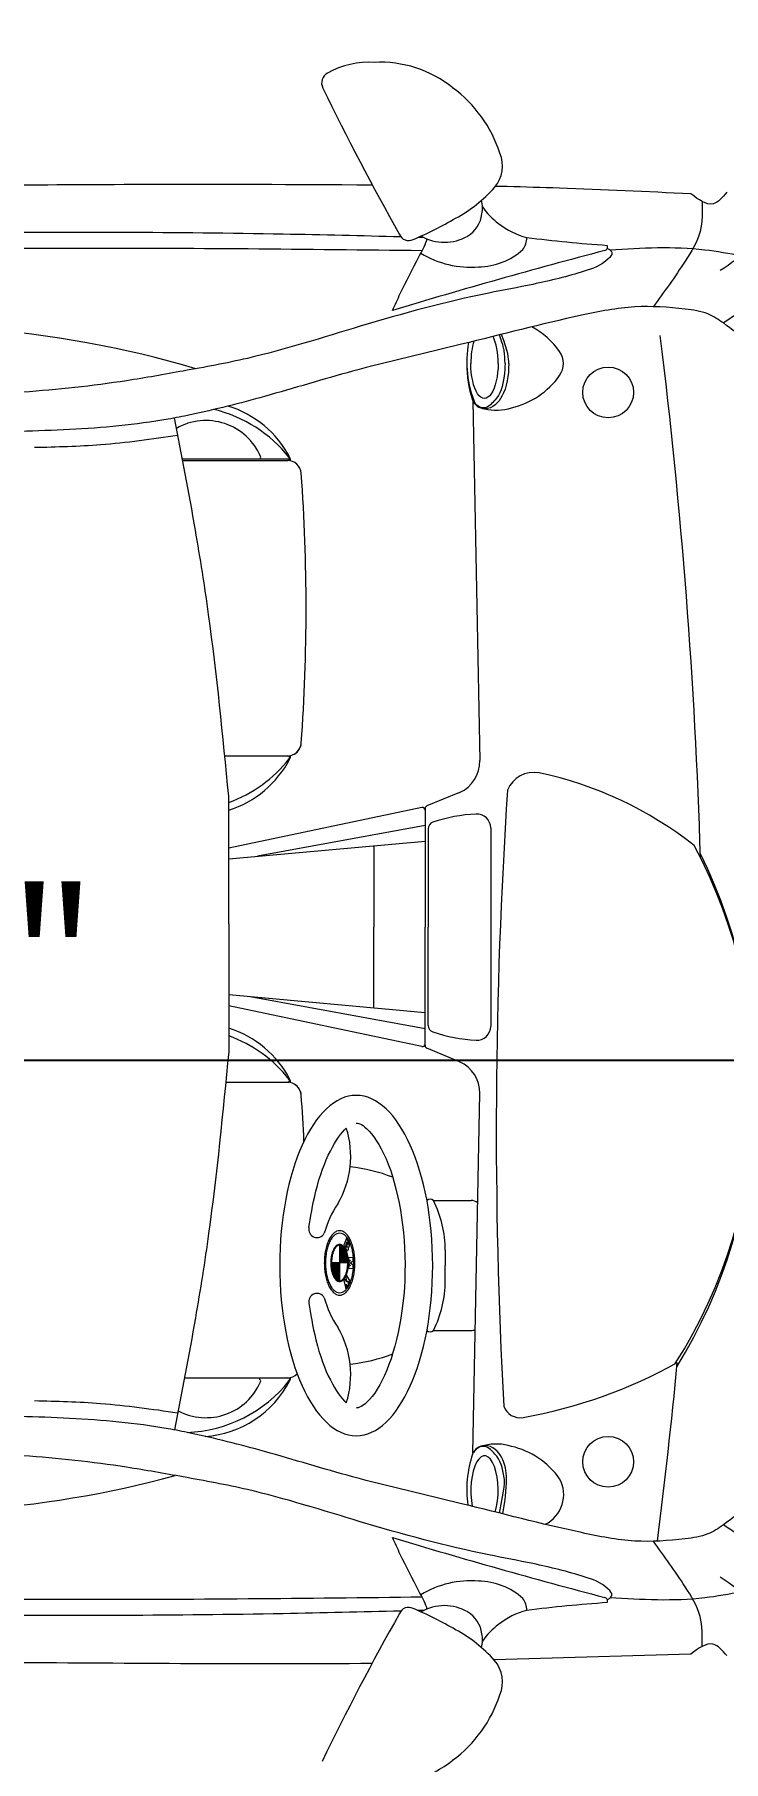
# Model space of a CAD drawing. Header units: inches. Extents: x 17146 to 31738, y -8920 to -2452.
# Drawn here: x 21137.5 to 21168.8, y -5120.6 to -5042.1 of the extents above; entities that cross this region are included whole.
import ezdxf

# ---------------------------------------------------------------- set-up
doc = ezdxf.new("R2010")
doc.units = ezdxf.units.IN
doc.header["$LTSCALE"] = 25
doc.header["$MEASUREMENT"] = 0
doc.header["$PDMODE"] = 3
doc.layers.get('Defpoints').update_dxf_attribs({"color": 251})
for name, color, linetype, lineweight in [('Dim-external', 151, 'Continuous', 9), ('Dim-internal', 150, 'Continuous', 9), ('Furniture', 125, 'Continuous', 20)]:
    doc.layers.add(name, color=color, linetype=linetype, lineweight=lineweight)
doc.styles.add('int text 1in-8ft', font='trebuc.ttf', dxfattribs={"height": 7})
doc.dimstyles.new('dim 1in-8ft', dxfattribs={"dimtxt": 7, "dimasz": 2, "dimexe": 6, "dimexo": 6, "dimgap": 1, "dimtad": 1, "dimdec": 0, "dimzin": 0, "dimdsep": 46, "dimlunit": 4, "dimtxsty": 'int text 1in-8ft', "dimblk": 'DOT', "dimcen": 4, "dimdle": 6, "dimclrt": 7, "dimadec": 0, "dimazin": 0, "dimtfac": 1, "dimtdec": 0, "dimtofl": 0, "dimtmove": 0, "dimatfit": 3, "dimfxl": 6, "dimfxlon": 1, "dimtolj": 1, "dimtzin": 0, "dimarcsym": 0})

# ---------------------------------------------------------------- blocks, each defined once
blk = doc.blocks.new('A$C566640F6')
for p, q in [((60.41, 17.766), (60.647, 5.549)), ((50.537, 15.801), (54.185, 15.801)), ((50.548, 15.748), (54.126, 15.748)), ((51.98, 5.708), (54.126, 5.708)), ((52.113, 0), (52.113, 4.338)), ((59.958, 4.468), (58.845, 4.008)), ((58.673, 3.954), (52.113, 2.57)), ((58.787, 3.921), (58.787, -0.106)), ((58.787, 3.345), (53.091, 2.308)), ((58.889, 3.232), (58.889, -0.106)), ((61.013, 3.266), (61.013, -3.478)), ((58.787, 2.803), (52.113, 2.197)), ((57.046, 2.645), (57.046, -0.106)), ((52.113, 0), (52.113, -4.338)), ((57.046, -2.857), (57.046, -0.106)), ((58.787, -4.133), (58.787, -0.106)), ((58.889, -3.444), (58.889, -0.106)), ((58.787, -3.016), (52.113, -2.409)), ((58.673, -4.166), (52.113, -2.782)), ((58.787, -3.557), (52.841, -2.475)), ((59.958, -4.68), (58.845, -4.22)), ((52.012, -5.378), (54.126, -5.378)), ((60.41, -17.979), (60.647, -5.762)), ((59.066, -9.395), (60.344, -9.395)), ((55.88, -10.908), (55.88, -12.123)), ((55.898, -10.909), (55.898, -11.515)), ((55.915, -10.912), (55.915, -11.515)), ((55.932, -10.919), (55.932, -11.515)), ((55.95, -10.928), (55.95, -11.515)), ((55.967, -10.939), (55.967, -11.515)), ((55.984, -10.954), (55.984, -11.515)), ((56.002, -10.974), (56.002, -11.515)), ((56.019, -10.993), (56.019, -11.515)), ((56.117, -10.668), (56.024, -10.912)), ((56.024, -10.912), (56.119, -11.072)), ((56.036, -11.017), (56.036, -11.515)), ((56.054, -11.05), (56.054, -11.515)), ((56.071, -11.08), (56.071, -11.515)), ((56.099, -10.881), (56.084, -10.919)), ((56.084, -10.919), (56.123, -10.985)), ((56.088, -11.122), (56.088, -11.515)), ((56.137, -10.946), (56.099, -10.881)), ((56.208, -10.822), (56.117, -10.668)), ((56.118, -10.829), (56.133, -10.79)), ((56.153, -10.888), (56.118, -10.829)), ((56.133, -10.79), (56.168, -10.849)), ((59.471, -11.084), (59.471, -11.603)), ((56.156, -11.516), (55.605, -11.516)), ((55.62, -11.515), (55.62, -11.716)), ((55.638, -11.515), (55.638, -11.8)), ((55.655, -11.515), (55.655, -11.862)), ((55.672, -11.515), (55.672, -11.91)), ((55.69, -11.515), (55.69, -11.951)), ((55.707, -11.515), (55.707, -11.984)), ((55.724, -11.515), (55.724, -12.013)), ((55.742, -11.515), (55.742, -12.038)), ((55.759, -11.515), (55.759, -12.057)), ((55.776, -11.515), (55.776, -12.076)), ((55.794, -11.515), (55.794, -12.091)), ((55.811, -11.515), (55.811, -12.102)), ((55.828, -11.515), (55.828, -12.111)), ((55.846, -11.515), (55.846, -12.118)), ((55.863, -11.515), (55.863, -12.122)), ((56.105, -11.177), (56.105, -11.515)), ((56.123, -11.235), (56.123, -11.515)), ((56.14, -11.315), (56.14, -11.515)), ((56.336, -11.338), (56.187, -11.327)), ((56.187, -11.327), (56.194, -11.429)), ((56.194, -11.602), (56.187, -11.704)), ((56.187, -11.704), (56.336, -11.692)), ((56.255, -11.433), (56.193, -11.479)), ((56.193, -11.479), (56.193, -11.552)), ((56.193, -11.552), (56.255, -11.597)), ((56.194, -11.429), (56.255, -11.433)), ((56.255, -11.597), (56.194, -11.602)), ((56.24, -11.515), (56.341, -11.442)), ((56.341, -11.588), (56.24, -11.515)), ((56.341, -11.442), (56.336, -11.338)), ((56.336, -11.692), (56.341, -11.588)), ((59.471, -12.122), (59.471, -11.603)), ((56.065, -12.064), (56.027, -12.111)), ((56.027, -12.111), (56.088, -12.394)), ((56.125, -12.161), (56.065, -12.064)), ((56.124, -11.947), (56.094, -12.016)), ((56.094, -12.016), (56.125, -12.161)), ((56.129, -12.343), (56.106, -12.235)), ((56.106, -12.235), (56.154, -12.312)), ((56.241, -12.135), (56.124, -11.947)), ((56.154, -12.312), (56.189, -12.253)), ((56.189, -12.253), (56.164, -12.136)), ((56.164, -12.136), (56.209, -12.208)), ((56.209, -12.208), (56.241, -12.135)), ((56.088, -12.394), (56.129, -12.343)), ((59.066, -13.81), (60.344, -13.81)), ((50.611, -15.418), (54.126, -15.418)), ((67.809, -24.804), (61.128, -25.002))]:
    blk.add_line(p, q)
for centre in [(65.003, 18.058), (65.003, -18.271)]:
    blk.add_circle(centre, 0.862)
for centre, radius, start, end in [((55.66, 28.567), 0.39, 118.72223, 205.9998), ((56.896, 26.311), 2.962, 86.8885, 118.72223), ((57.263, 25.355), 3.92, 51.15603, 93.01008), ((142.383, 70.864), 96.878, 205.9998, 209.31806), ((57.032, 24.772), 4.522, 18.27068, 53.51585), ((60.269, 25.755), 1.143, 320.18081, 22.32592), ((57.613, 28.14), 4.712, 297.93315, 318.58381), ((59.69, 24.249), 1.034, 301.46845, 352.78701), ((59.654, 24.325), 1.082, 349.03372, 13.87387), ((62.525, 25.54), 2.14, 213.28308, 234.46749), ((53.519, 34.714), 12.449, 292.97232, 300.40884), ((62.893, 25.828), 2.593, 231.54265, 255.31572), ((58.226, 23.551), 0.336, 201.7348, 296.86552), ((56.406, 24.065), 2.574, 327.1202, 340.95057), ((59.443, 24.743), 1.586, 239.93725, 299.79316), ((58.324, 23.366), 0.534, 344.64613, 349.82421), ((60.57, 24.631), 2.307, 270.77809, 311.82087), ((61.593, 23.298), 0.644, 323.13409, 1.96269), ((68.454, 72.79), 49.858, 262.83612, 265.9899), ((64.85, 23.001), 0.128, 288.38594, 24.19746), ((117.174, -176.315), 205.941, 104.70677, 106.79137), ((15.354, 43.603), 48.018, 332.4857, 334.15147), ((60.324, 25.52), 3.207, 238.36896, 274.95713), ((-55.098, 72.426), 124.014, 335.42263, 335.71419), ((41.105, -14.452), 34.753, 73.45866, 98.53651), ((61.096, 17.853), 2.765, 35.20816, 61.60102), ((-125.451, -3.746), 193.683, 1.7729, 7.04083), ((63.885, 19.09), 3.685, 169.66474, 202.62733), ((62.779, 19.041), 0.705, 324.79184, 35.20816), ((63.885, 18.992), 3.685, 179.23809, 198.92747), ((61.096, 20.228), 2.765, 282.96883, 324.79184), ((60.831, 17.966), 0.464, 201.47304, 266.40014), ((51.338, 15.076), 2.026, 23.46635, 119.59698), ((50.514, 12.935), 4.673, 38.49211, 76.3753), ((51.067, 14.229), 3.516, 27.33078, 73.05333), ((61.204, 19.181), 1.725, 256.52856, 287.30328), ((53.143, 15.859), 0.0588, 270, 23.46635), ((54.126, 15.807), 0.0588, 270, 38.49211), ((53.933, 15.738), 0.279, 359.75019, 22.30237), ((54.108, 15.278), 0.47, 3.90539, 90), ((-9.004, 10.728), 63.746, 355.87799, 4.12201), ((54.108, 6.178), 0.47, 270, 356.09461), ((54.108, 6.178), 0.47, 300.23732, 356.09461), ((50.514, 8.521), 4.673, 290.00626, 321.50789), ((51.067, 7.227), 3.516, 287.30608, 332.66922), ((54.126, 5.649), 0.0588, 321.50789, 90), ((53.933, 5.718), 0.279, 337.69763, 0.24981), ((59.472, 5.538), 1.175, 294.41956, 0.57318), ((62.463, 4.21), 0.94, 78.17091, 158.88656), ((60.055, -7.283), 12.683, 51.6722, 78.17091), ((235.479, -6.997), 174.277, 176.20138, 183.08769), ((58.693, 3.862), 0.094, 0, 101.91275), ((58.881, 3.921), 0.094, 112.45268, 180), ((60.803, -1.741), 5.484, 92.97726, 108.66262), ((60.543, 3.266), 0.47, 0, 92.97726), ((59.124, 3.232), 0.235, 108.66262, 180), ((52.515, -5.588), 17.479, 327.66819, 28.18253), ((51.969, -5.608), 18.034, 328.46561, 26.30568), ((59.124, -3.444), 0.235, 180, 251.33738), ((60.543, -3.478), 0.47, 267.02274, 0), ((51.067, -6.897), 3.516, 27.33078, 72.69392), ((50.514, -8.191), 4.673, 38.49211, 69.99374), ((58.693, -4.074), 0.094, 258.08725, 0), ((60.803, 1.528), 5.484, 251.33738, 267.02274), ((58.881, -4.133), 0.094, 180, 247.54732), ((59.472, -5.75), 1.175, 359.42682, 65.58044), ((54.108, -5.848), 0.47, 3.90539, 90), ((54.126, -5.319), 0.0588, 270, 38.49211), ((53.933, -5.388), 0.279, 359.75019, 22.30237), ((54.108, -5.848), 0.47, 3.90539, 59.76268), ((-9.004, -10.398), 63.746, 2.71089, 4.12201), ((53.119, -7.899), 3.139, 329.26923, 17.84474), ((55.629, -13.957), 5.735, 68.98307, 83.9018), ((58.954, -9.509), 0.16, 45.37255, 132.77333), ((58.774, -11.455), 3.543, 146.57852, 164.48471), ((55.746, -11.084), 3.725, 0, 26.95113), ((60.347, -9.783), 0.388, 53.98927, 90.45385), ((55.114, -10.372), 0.281, 167.38366, 331.36379), ((56.064, -10.933), 0.576, 131.65326, 145.15395), ((55.923, -10.773), 0.362, 113.40282, 131.77842), ((55.92, -10.831), 0.335, 113.40282, 131.77842), ((55.882, -10.682), 0.263, 90.35448, 113.09807), ((55.882, -10.747), 0.242, 90.35448, 113.09807), ((55.879, -10.682), 0.263, 66.90193, 89.64552), ((55.879, -10.747), 0.242, 66.90193, 89.64552), ((55.841, -10.831), 0.335, 48.22158, 66.59718), ((55.838, -10.773), 0.362, 48.22158, 66.59718), ((55.696, -10.933), 0.576, 34.84605, 48.34674), ((57.439, -11.494), 2.078, 168.94539, 174.673), ((57.099, -11.426), 1.731, 162.53246, 169.00431), ((57.319, -11.496), 1.918, 168.94539, 174.673), ((57.005, -11.433), 1.597, 162.53246, 169.00431), ((56.699, -11.298), 1.311, 154.82687, 162.61996), ((56.636, -11.315), 1.21, 154.82687, 162.61996), ((56.331, -11.123), 0.903, 144.96644, 154.96217), ((56.296, -11.153), 0.834, 144.96644, 154.96217), ((56.05, -10.978), 0.531, 131.65326, 145.15395), ((56.353, -11.39), 0.756, 154.82687, 162.61996), ((56.353, -11.39), 0.732, 154.82687, 162.61996), ((56.14, -11.289), 0.521, 144.96644, 154.96217), ((56.14, -11.289), 0.497, 144.96644, 154.96217), ((55.986, -11.18), 0.332, 131.65326, 145.15395), ((55.986, -11.18), 0.308, 131.65326, 145.15395), ((55.905, -11.087), 0.209, 113.40282, 131.77842), ((55.905, -11.087), 0.185, 113.40282, 131.77842), ((55.881, -11.035), 0.152, 90.35448, 113.09807), ((55.881, -11.035), 0.127, 90.35448, 113.09807), ((55.879, -11.035), 0.152, 66.90193, 89.64552), ((55.879, -11.035), 0.127, 66.90193, 89.64552), ((55.856, -11.087), 0.185, 48.22158, 66.59718), ((55.856, -11.087), 0.209, 48.22158, 66.59718), ((55.774, -11.18), 0.308, 34.84605, 48.34674), ((55.774, -11.18), 0.332, 34.84605, 48.34674), ((55.62, -11.289), 0.497, 25.03783, 35.03356), ((55.62, -11.289), 0.521, 25.03783, 35.03356), ((55.711, -10.978), 0.531, 34.84605, 48.34674), ((55.408, -11.39), 0.732, 17.38004, 25.17313), ((55.408, -11.39), 0.756, 17.38004, 25.17313), ((56.169, -11.043), 0.0579, 210.17848, 222.33011), ((56.137, -10.977), 0.0158, 210.20349, 222.02215), ((56.132, -10.981), 0.00988, 221.83812, 238.02655), ((56.153, -11.058), 0.0357, 222.13507, 238.90326), ((56.13, -10.983), 0.00657, 238.09505, 259.32873), ((56.13, -10.984), 0.00563, 259.94961, 283.45327), ((56.13, -10.983), 0.00689, 284.00762, 304.58299), ((56.128, -10.98), 0.0106, 304.58789, 320.06562), ((56.146, -11.069), 0.0237, 239.00356, 261.01034), ((56.123, -10.976), 0.0169, 319.8748, 331.19225), ((56.117, -10.958), 0.0237, 21.8122, 30.83612), ((56.115, -10.972), 0.0255, 331.03136, 339.63724), ((56.108, -10.962), 0.0332, 14.72215, 21.9273), ((56.106, -10.968), 0.035, 339.53138, 346.48626), ((56.099, -10.964), 0.0422, 8.66162, 14.79683), ((56.098, -10.966), 0.0437, 346.41703, 352.41134), ((56.093, -10.965), 0.0489, 3.14844, 8.71386), ((56.092, -10.966), 0.0497, 352.36181, 357.86367), ((56.09, -10.965), 0.0516, 357.82224, 3.19068), ((56.146, -11.071), 0.0208, 261.70437, 285.70488), ((55.464, -11.153), 0.834, 25.03783, 35.03356), ((56.144, -11.066), 0.0264, 286.2437, 306.7715), ((56.167, -10.88), 0.0158, 210.1998, 222.03632), ((56.163, -10.884), 0.00987, 221.85165, 238.07131), ((56.161, -10.886), 0.00656, 238.14136, 259.41757), ((56.161, -10.887), 0.00563, 260.04244, 283.57539), ((56.135, -11.054), 0.0414, 306.72899, 321.93081), ((56.16, -10.886), 0.0069, 284.12924, 304.70425), ((56.158, -10.883), 0.0106, 304.70657, 320.17008), ((56.153, -10.879), 0.017, 319.97828, 331.28212), ((56.148, -10.861), 0.0235, 21.96926, 31.05412), ((56.146, -10.875), 0.0256, 331.12112, 339.71785), ((56.115, -11.038), 0.0666, 321.72373, 332.79119), ((55.43, -11.123), 0.903, 25.03783, 35.03356), ((56.139, -10.865), 0.033, 14.84357, 22.08586), ((56.137, -10.871), 0.0351, 339.61205, 346.56225), ((56.13, -10.867), 0.0421, 8.76113, 14.91914), ((56.128, -10.869), 0.0438, 346.49306, 352.48672), ((56.123, -10.868), 0.0488, 3.23456, 8.81385), ((56.121, -10.868), 0.0516, 357.90078, 3.27706), ((56.122, -10.868), 0.0498, 352.43716, 357.94233), ((56.086, -11.023), 0.0999, 332.62902, 341.07127), ((56.052, -11.011), 0.136, 340.96678, 347.84096), ((56.021, -11.004), 0.167, 347.77246, 353.75996), ((56.183, -10.948), 0.0214, 277.97733, 300.07858), ((56.015, -11), 0.174, 4.70708, 10.53934), ((56.002, -11.002), 0.186, 353.70979, 359.27815), ((56, -11.002), 0.189, 359.23428, 4.75449), ((56.177, -10.938), 0.0319, 300.20235, 317.15129), ((56.163, -10.925), 0.0516, 316.96291, 329.26087), ((56.139, -10.91), 0.0796, 329.07848, 338.28105), ((56.138, -10.863), 0.0806, 21.48021, 30.61079), ((56.108, -10.875), 0.113, 14.32298, 21.60011), ((56.109, -10.898), 0.112, 338.15951, 345.47942), ((56.079, -10.89), 0.143, 345.40115, 351.62633), ((56.078, -10.883), 0.144, 8.19903, 14.40028), ((55.125, -11.315), 1.21, 17.38004, 25.17313), ((56.057, -10.886), 0.165, 2.61008, 8.25318), ((56.057, -10.887), 0.165, 351.5717, 357.22555), ((56.049, -10.886), 0.173, 357.1811, 2.65439), ((55.062, -11.298), 1.311, 17.38004, 25.17313), ((54.755, -11.433), 1.597, 10.99569, 17.46754), ((54.662, -11.426), 1.731, 10.99569, 17.46754), ((54.441, -11.496), 1.918, 5.327, 11.05461), ((54.321, -11.494), 2.078, 5.327, 11.05461), ((57.635, -11.514), 2.274, 174.62835, 180.02019), ((57.635, -11.516), 2.274, 179.97981, 185.37165), ((57.439, -11.536), 2.078, 185.327, 191.05461), ((57.5, -11.514), 2.099, 174.62835, 180.02019), ((57.5, -11.516), 2.099, 179.97981, 185.37165), ((57.319, -11.534), 1.918, 185.327, 191.05461), ((56.892, -11.515), 1.312, 174.62835, 180.02019), ((56.892, -11.516), 1.312, 179.97981, 185.37165), ((56.78, -11.503), 1.199, 168.94539, 174.673), ((56.78, -11.527), 1.199, 185.327, 191.05461), ((56.583, -11.464), 0.998, 162.53246, 169.00431), ((56.892, -11.515), 1.288, 174.62835, 180.02019), ((56.892, -11.516), 1.288, 179.97981, 185.37165), ((56.78, -11.503), 1.174, 168.94539, 174.673), ((56.78, -11.527), 1.174, 185.327, 191.05461), ((56.583, -11.464), 0.974, 162.53246, 169.00431), ((55.177, -11.464), 0.974, 10.99569, 17.46754), ((55.177, -11.464), 0.998, 10.99569, 17.46754), ((54.981, -11.503), 1.174, 5.327, 11.05461), ((54.981, -11.527), 1.174, 348.94539, 354.673), ((54.868, -11.515), 1.288, 359.97981, 5.37165), ((54.868, -11.516), 1.288, 354.62835, 0.02019), ((54.981, -11.503), 1.199, 5.327, 11.05461), ((54.981, -11.527), 1.199, 348.94539, 354.673), ((54.868, -11.515), 1.312, 359.97981, 5.37165), ((54.868, -11.516), 1.312, 354.62835, 0.02019), ((54.441, -11.534), 1.918, 348.94539, 354.673), ((54.261, -11.514), 2.099, 359.97981, 5.37165), ((54.261, -11.516), 2.099, 354.62835, 0.02019), ((54.321, -11.536), 2.078, 348.94539, 354.673), ((54.126, -11.514), 2.274, 359.97981, 5.37165), ((54.126, -11.516), 2.274, 354.62835, 0.02019), ((57.099, -11.604), 1.731, 190.99569, 197.46754), ((57.005, -11.597), 1.597, 190.99569, 197.46754), ((56.699, -11.732), 1.311, 197.38004, 205.17313), ((56.636, -11.716), 1.21, 197.38004, 205.17313), ((56.331, -11.908), 0.903, 205.03783, 215.03356), ((56.296, -11.877), 0.834, 205.03783, 215.03356), ((56.583, -11.567), 0.998, 190.99569, 197.46754), ((56.583, -11.567), 0.974, 190.99569, 197.46754), ((56.353, -11.64), 0.756, 197.38004, 205.17313), ((56.353, -11.64), 0.732, 197.38004, 205.17313), ((56.14, -11.742), 0.521, 205.03783, 215.03356), ((56.14, -11.742), 0.497, 205.03783, 215.03356), ((55.986, -11.851), 0.332, 214.84605, 228.34674), ((55.986, -11.851), 0.308, 214.84605, 228.34674), ((55.905, -11.943), 0.209, 228.22158, 246.59718), ((55.905, -11.943), 0.185, 228.22158, 246.59718), ((55.881, -11.996), 0.152, 246.90193, 269.64552), ((55.881, -11.996), 0.127, 246.90193, 269.64552), ((55.879, -11.996), 0.127, 270.35448, 293.09807), ((55.879, -11.996), 0.152, 270.35448, 293.09807), ((55.856, -11.943), 0.185, 293.40282, 311.77842), ((55.856, -11.943), 0.209, 293.40282, 311.77842), ((55.774, -11.851), 0.308, 311.65326, 325.15395), ((55.774, -11.851), 0.332, 311.65326, 325.15395), ((55.62, -11.742), 0.497, 324.96644, 334.96217), ((55.62, -11.742), 0.521, 324.96644, 334.96217), ((55.408, -11.64), 0.732, 334.82687, 342.61996), ((55.408, -11.64), 0.756, 334.82687, 342.61996), ((55.177, -11.567), 0.974, 342.53246, 349.00431), ((55.177, -11.567), 0.998, 342.53246, 349.00431), ((55.464, -11.877), 0.834, 324.96644, 334.96217), ((55.43, -11.908), 0.903, 324.96644, 334.96217), ((55.125, -11.716), 1.21, 334.82687, 342.61996), ((55.062, -11.732), 1.311, 334.82687, 342.61996), ((54.755, -11.597), 1.597, 342.53246, 349.00431), ((54.662, -11.604), 1.731, 342.53246, 349.00431), ((55.746, -12.122), 3.725, 333.04887, 0), ((55.114, -12.833), 0.281, 28.63621, 192.61634), ((58.774, -11.751), 3.543, 195.51529, 213.42148), ((56.064, -12.097), 0.576, 214.84605, 228.34674), ((56.05, -12.052), 0.531, 214.84605, 228.34674), ((55.923, -12.257), 0.362, 228.22158, 246.59718), ((55.92, -12.2), 0.335, 228.22158, 246.59718), ((55.882, -12.348), 0.263, 246.90193, 269.64552), ((55.882, -12.284), 0.242, 246.90193, 269.64552), ((55.879, -12.284), 0.242, 270.35448, 293.09807), ((55.879, -12.348), 0.263, 270.35448, 293.09807), ((55.841, -12.2), 0.335, 293.40282, 311.77842), ((55.838, -12.257), 0.362, 293.40282, 311.77842), ((55.711, -12.052), 0.531, 311.65326, 325.15395), ((55.696, -12.097), 0.576, 311.65326, 325.15395), ((53.119, -15.306), 3.139, 342.15526, 30.73077), ((58.954, -13.697), 0.16, 227.22667, 314.62745), ((60.347, -13.422), 0.388, 269.54615, 291.83531), ((55.629, -9.249), 5.735, 276.0982, 291.01693), ((59.215, -0.336), 16.682, 279.99618, 299.19776), ((-125.451, 3.534), 193.683, 352.73287, 354.53924), ((51.338, -14.746), 2.026, 242.27226, 336.53365), ((50.514, -12.605), 4.673, 272.29177, 321.50789), ((51.067, -13.899), 3.516, 274.00002, 332.66922), ((53.143, -15.529), 0.0588, 336.53365, 90), ((54.108, -14.948), 0.47, 270, 315.07329), ((54.126, -15.477), 0.0588, 321.50789, 90), ((53.933, -15.407), 0.279, 337.69763, 0.24981), ((62.009, -16.185), 0.588, 199.73947, 279.99618), ((63.885, -19.204), 3.685, 161.07253, 188.45286), ((60.831, -18.179), 0.464, 93.59986, 158.52696), ((61.204, -19.393), 1.725, 72.69672, 103.47144), ((61.096, -20.441), 2.765, 35.20816, 77.03117), ((41.105, 14.782), 34.753, 261.83653, 285.32665), ((62.367, -19.384), 1.125, 296.13292, 28.52876), ((-55.098, -72.426), 124.014, 24.28581, 24.57737), ((117.174, 176.315), 205.941, 253.20863, 255.29323), ((15.354, -43.603), 48.018, 25.84853, 27.5143), ((56.406, -24.065), 2.574, 19.04943, 32.8798), ((60.324, -25.52), 3.207, 85.04287, 121.63104), ((60.57, -24.631), 2.307, 48.17913, 89.22191), ((64.85, -23.001), 0.128, 335.80254, 71.61406), ((142.383, -70.864), 96.878, 150.68194, 154.03614), ((58.226, -23.551), 0.336, 63.13448, 158.2652), ((53.519, -34.714), 12.449, 59.59116, 67.02768), ((59.443, -24.743), 1.586, 60.20684, 120.06275), ((58.324, -23.366), 0.534, 10.17579, 15.35387), ((59.69, -24.249), 1.034, 7.21299, 58.53155), ((62.893, -25.828), 2.593, 104.68428, 128.45735), ((61.593, -23.298), 0.644, 358.03731, 36.86591), ((68.454, -72.79), 49.858, 94.0101, 97.16388), ((57.613, -28.14), 4.712, 41.41619, 62.06685), ((62.525, -25.54), 2.14, 125.53251, 146.71692), ((59.654, -24.325), 1.082, 346.12613, 10.96628), ((60.269, -25.755), 1.143, 337.67408, 39.81919), ((57.032, -24.772), 4.522, 306.48415, 341.72932), ((57.263, -25.355), 3.92, 266.98992, 308.84397)]:
    blk.add_arc(centre, radius, start, end)
for centre, start_param, end_param in [((60.802, 19.041), 4.712389, 5.598438), ((60.802, 19.041), 7.162259, 7.853982), ((60.802, -19.253), 4.05537, 8.3167)]:
    blk.add_ellipse(centre, major_axis=(0, 1.185), ratio=0.391305, start_param=start_param, end_param=end_param)
at = {"extrusion": (0, 0, -1)}
blk.add_ellipse((60.802, 19.041), major_axis=(0, -1.185), ratio=0.391305, start_param=4.712389, end_param=7.853982, dxfattribs=at)
blk.add_ellipse((56.445, -11.603), major_axis=(0, -5.781), ratio=0.449438, dxfattribs=at)
for points, knots in [([(56.997, 25.097), (51.309, 25.143), (42.997, 25.064), (27.053, 25.128), (11.408, 24.941), (-1.899, 24.781), (-8.898, 23.563), (-13.567, 22.926), (-15.501, 22.212), (-16.057, 22.007)], [0.0986186, 0.0986186, 0.0986186, 0.0986186, 0.1722401, 0.2845904, 0.4554356, 0.5228586, 0.5816435, 0.614478, 0.6277141, 0.6277141, 0.6277141, 0.6277141]), ([(67.809, 24.804), (66.321, 24.874), (64.243, 24.971), (62.165, 25.034), (61.575, 25.049)], [0, 0, 0, 0, 0.03334031, 0.04655404, 0.04655404, 0.04655404, 0.04655404]), ([(57.964, 23.34), (56.631, 23.375), (51.664, 23.495), (42.606, 23.518), (29.304, 23.233), (13.342, 22.937), (1.497, 22.106), (-4.776, 21.666)], [0.100205, 0.100205, 0.100205, 0.100205, 0.24841, 0.652007, 1.106107, 1.72636, 2.424739, 2.424739, 2.424739, 2.424739]), ([(58.686, 22.869), (54.743, 22.917), (45.779, 23.011), (36.817, 22.857), (31.796, 22.767)], [0.0692914, 0.0692914, 0.0692914, 0.0692914, 0.5072459, 1.0648991, 1.0648991, 1.0648991, 1.0648991]), ([(64.968, 22.949), (64.979, 22.946), (65.051, 22.919), (65.194, 22.786), (64.814, 22.381), (63.94, 22.077), (62.531, 21.728), (59.972, 21.27), (56.737, 20.387), (53.335, 19.286), (50.655, 18.8), (48.125, 18.346), (45.224, 18.034), (42.964, 17.952), (41.883, 17.913)], [0.0768761, 0.0768761, 0.0768761, 0.0768761, 0.0781832, 0.0851135, 0.0939014, 0.1280431, 0.1945208, 0.2510977, 0.4182102, 0.5656124, 0.6479177, 0.7203087, 0.8512205, 0.9714398, 0.9714398, 0.9714398, 0.9714398]), ([(61.5, 19.041), (61.5, 19.188), (61.491, 19.335), (61.461, 19.544), (61.45, 19.611), (61.312, 20.013)], [4.7117825, 4.7117825, 4.7117825, 4.7117825, 5.0583601, 5.0583601, 5.2277457, 5.2277457, 5.2277457, 5.2277457]), ([(61.624, 19.041), (61.628, 18.637), (61.558, 18.232), (61.281, 17.717), (61.096, 17.503), (60.802, 17.503)], [4.714565, 4.714565, 4.714565, 4.714565, 5.641062, 5.641062, 6.283185, 6.283185, 6.283185, 6.283185]), ([(61.5, 19.041), (61.5, 18.894), (61.491, 18.747), (61.424, 18.275), (61.334, 17.987), (61.072, 17.699), (60.946, 17.555), (60.802, 17.539)], [4.711782, 4.711782, 4.711782, 4.711782, 5.05836, 5.05836, 5.876783, 5.876783, 6.283185, 6.283185, 6.283185, 6.283185]), ([(54.839, -10.311), (54.886, -10.015), (54.965, -9.523), (55.332, -8.013), (55.783, -7.226), (56.107, -6.937)], [1.7737821, 1.7737821, 1.7737821, 1.7737821, 2.0666878, 2.0666878, 2.7621347, 2.7621347, 2.7621347, 2.7621347]), ([(56.445, -6.763), (56.451, -6.763), (56.457, -6.763), (56.535, -6.769), (56.674, -6.811), (57.09, -7.255), (57.333, -7.645), (57.927, -9.174), (58.152, -10.661), (58.035, -13.519), (57.686, -14.876), (57.015, -16.073), (56.763, -16.31), (56.532, -16.437), (56.486, -16.444), (56.445, -16.444)], [3.142222, 3.142222, 3.142222, 3.142222, 3.177072, 3.177072, 3.588168, 3.588168, 3.999264, 3.999264, 4.803281, 4.803281, 5.607298, 5.607298, 6.041794, 6.041794, 6.283185, 6.283185, 6.283185, 6.283185]), ([(54.839, -12.895), (54.886, -13.191), (54.965, -13.683), (55.332, -15.193), (55.783, -15.98), (56.107, -16.268)], [1.7737821, 1.7737821, 1.7737821, 1.7737821, 2.0666878, 2.0666878, 2.7621347, 2.7621347, 2.7621347, 2.7621347]), ([(64.968, -22.949), (64.979, -22.946), (65.051, -22.919), (65.194, -22.786), (64.814, -22.381), (63.94, -22.077), (62.531, -21.728), (59.972, -21.27), (56.737, -20.387), (53.335, -19.286), (50.655, -18.8), (48.125, -18.346), (45.224, -18.034), (42.964, -17.952), (41.883, -17.913)], [0.0768761, 0.0768761, 0.0768761, 0.0768761, 0.0781832, 0.0851135, 0.0939014, 0.1280431, 0.1945208, 0.2510977, 0.4182102, 0.5656124, 0.6479177, 0.7203087, 0.8512205, 0.9714398, 0.9714398, 0.9714398, 0.9714398]), ([(61.427, -20.042), (61.628, -18.849), (61.558, -18.445), (61.281, -17.93), (61.096, -17.716), (60.802, -17.716)], [4.714565, 4.714565, 4.714565, 4.714565, 5.641062, 5.641062, 6.283185, 6.283185, 6.283185, 6.283185]), ([(61.31, -20.013), (61.5, -19.106), (61.491, -18.959), (61.424, -18.487), (61.334, -18.2), (61.072, -17.911), (60.946, -17.768), (60.802, -17.751)], [4.711782, 4.711782, 4.711782, 4.711782, 5.05836, 5.05836, 5.876783, 5.876783, 6.283185, 6.283185, 6.283185, 6.283185]), ([(68.192, -24.545), (68.2, -24.197), (68.217, -23.467), (67.489, -22.286), (66.907, -21.477), (66.543, -20.971)], [0, 0, 0, 0, 26.212398, 55.040836, 103.433224, 103.433224, 103.433224, 103.433224]), ([(57.964, -23.34), (56.631, -23.375), (51.664, -23.495), (42.606, -23.518), (29.304, -23.233), (13.342, -22.937), (1.497, -22.106), (-4.776, -21.666)], [0.100205, 0.100205, 0.100205, 0.100205, 0.24841, 0.652007, 1.106107, 1.72636, 2.424739, 2.424739, 2.424739, 2.424739]), ([(56.982, -25.125), (52.899, -25.159), (43.792, -25.06), (27.053, -25.128), (11.408, -24.941), (-1.899, -24.781), (-8.898, -23.563), (-13.567, -22.926), (-15.501, -22.212), (-16.057, -22.007)], [0.0808297, 0.0808297, 0.0808297, 0.0808297, 0.1722401, 0.2845904, 0.4554356, 0.5228586, 0.5816435, 0.614478, 0.6277141, 0.6277141, 0.6277141, 0.6277141]), ([(58.686, -22.869), (54.743, -22.917), (45.779, -23.011), (36.817, -22.857), (31.796, -22.767)], [0.0692914, 0.0692914, 0.0692914, 0.0692914, 0.5072459, 1.0648991, 1.0648991, 1.0648991, 1.0648991])]:
    blk.add_open_spline(points, degree=3, knots=knots)
for points in [[(61.575, 25.049), (61.439, 25.051), (61.305, 25.052), (61.172, 25.054)], [(58.743, 23.319), (58.678, 23.321), (58.612, 23.323), (58.546, 23.325)], [(58.743, 23.319), (58.678, 23.321), (58.612, 23.323), (58.546, 23.325)], [(61.624, 19.041), (61.626, 19.229), (61.612, 19.417), (61.385, 20.031)], [(60.802, 17.539), (60.676, 17.508), (60.528, 17.601), (60.424, 17.743)], [(60.802, -17.751), (60.676, -17.721), (60.528, -17.814), (60.424, -17.956)], [(58.743, -23.319), (58.678, -23.321), (58.612, -23.323), (58.546, -23.325)]]:
    blk.add_open_spline(points, degree=3)
for points in [[(69.04, 24.856), (68.569, 24.464), (67.809, 24.804)], [(100.646, 21.46), (98.209, 22.929), (94.039, 24.19), (83.001, 24.715), (74.977, 24.785), (72.49, 24.658), (71.473, 24.505), (70.807, 23.84), (68.81, 22.194)], [(68.192, 24.545), (68.125, 23.525), (67.621, 22.519), (66.532, 20.955)], [(69.527, 22.692), (68.288, 22.894), (65.059, 22.894)], [(98.058, 19.81), (94.079, 20.255), (86.125, 20.863), (79.754, 21.188), (74.235, 21.39), (72.572, 21.431), (71.151, 21.309), (69.366, 20.701), (68.92, 20.417)], [(68.92, 20.417), (68.386, 20.723), (67.624, 20.887), (65.908, 20.962), (64.101, 20.678), (60.026, 19.694), (56.319, 18.778), (53.332, 17.922), (50.804, 17.295), (50.052, 17.149), (48.381, 16.92), (45.03, 16.732), (38.803, 16.586), (31.464, 16.461), (21.343, 16.342), (13.532, 16.225), (4.023, 16.137), (-0.101, 16.078), (-2.293, 16.195), (-6.093, 16.838), (-9.584, 17.657), (-13.092, 18.416), (-14.29, 18.679), (-15.05, 18.825), (-15.808, 18.865), (-16.326, 18.901), (-16.772, 18.973), (-17.348, 18.989)], [(102.883, 9.152), (102.134, 9.981), (99.971, 11.075), (94.76, 12.82), (89.862, 14.278), (84.99, 15.684), (79.663, 17.094), (75.52, 18.24), (73.045, 18.891), (71.351, 19.229), (69.788, 19.802), (68.92, 20.417)], [(52.113, 4.338), (51.431, 10.515), (50.982, 13.383), (50.268, 17.189)], [(45.517, 16.193), (47.763, 16.287), (50.382, 16.603)], [(52.113, -4.338), (51.431, -10.515), (50.982, -13.383), (50.268, -17.189)], [(102.883, -9.152), (102.134, -9.981), (99.971, -11.075), (94.76, -12.82), (89.862, -14.278), (84.99, -15.684), (79.663, -17.094), (75.52, -18.24), (73.045, -18.891), (71.351, -19.229), (69.788, -19.802), (68.92, -20.417)], [(68.92, -20.417), (68.386, -20.723), (67.624, -20.887), (65.908, -20.962), (64.101, -20.678), (60.026, -19.694), (56.319, -18.778), (53.332, -17.922), (50.804, -17.295), (50.052, -17.149), (48.381, -16.92), (45.03, -16.732), (38.803, -16.586), (31.464, -16.461), (21.343, -16.342), (13.532, -16.225), (4.023, -16.137), (-0.101, -16.078), (-2.293, -16.195), (-6.093, -16.838), (-9.584, -17.657), (-13.092, -18.416), (-14.29, -18.679), (-15.05, -18.825), (-15.808, -18.865), (-16.326, -18.901), (-16.772, -18.973), (-17.348, -18.989)], [(45.517, -16.193), (47.763, -16.287), (50.382, -16.603)], [(98.058, -19.81), (94.079, -20.255), (86.125, -20.863), (79.754, -21.188), (74.235, -21.39), (72.572, -21.431), (71.151, -21.309), (69.366, -20.701), (68.92, -20.417)], [(100.646, -21.46), (98.209, -22.929), (94.039, -24.19), (83.001, -24.715), (74.977, -24.785), (72.49, -24.658), (71.473, -24.505), (70.807, -23.84), (68.81, -22.194)], [(69.527, -22.692), (68.288, -22.894), (65.059, -22.894)], [(69.04, -24.856), (68.569, -24.464), (67.809, -24.804)]]:
    blk.add_spline(points, degree=3)
blk = doc.blocks.new('_Dot')
at = {"color": 0, "linetype": 'ByBlock', "lineweight": -2}
blk.add_line((-0.5, 0), (-1, 0), dxfattribs=at)
at = {"color": 0, "linetype": 'ByBlock', "const_width": 0.5}
blk.add_lwpolyline([(-0.25, 0, 1), (0.25, 0, 1)], format="xyb", close=True, dxfattribs=at)
blk = doc.blocks.new('*D136')
at = {"layer": 'Defpoints', "color": 0, "transparency": 16777216}
for p in [(21049.87, -5035.48), (20995.87, -5067.23), (21252.87, -5067.23)]:
    blk.add_point(p, dxfattribs=at)
at = {"layer": 'Dim-external', "color": 0, "lineweight": -2, "transparency": 16777216}
for p, q in [((21001.87, -5035.48), (20989.87, -5035.48)), ((20995.87, -5037.48), (20995.87, -5065.23)), ((21001.87, -5067.23), (20989.87, -5067.23))]:
    blk.add_line(p, q, dxfattribs=at)
at = {"layer": 'Dim-external', "color": 0, "lineweight": -2, "transparency": 16777216, "xscale": 2, "yscale": 2, "zscale": 2}
for p, rotation in [((20995.87, -5035.48), 90), ((20995.87, -5067.23), 270)]:
    blk.add_blockref('_Dot', p, dxfattribs=dict(at, rotation=rotation))
at = {"layer": 'Dim-external', "color": 7, "transparency": 16777216, "insert": (20991.309, -5051.355), "char_height": 7, "attachment_point": 5, "rotation": 90, "style": 'int text 1in-8ft'}
blk.add_mtext('\\A1;2\'-8"', dxfattribs=at)
blk = doc.blocks.new('*D137')
at = {"layer": 'Defpoints', "color": 0, "transparency": 16777216}
for p in [(21252.87, -5067.23), (20995.87, -5082.73), (21252.87, -5082.73)]:
    blk.add_point(p, dxfattribs=at)
at = {"layer": 'Dim-external', "color": 0, "lineweight": -2, "transparency": 16777216}
for p, q in [((20984.87, -5071.68), (20984.87, -5052.649)), ((21001.87, -5067.23), (20989.87, -5067.23)), ((20995.87, -5069.23), (20995.87, -5080.73)), ((20995.87, -5074.98), (20984.87, -5071.68)), ((21001.87, -5082.73), (20989.87, -5082.73))]:
    blk.add_line(p, q, dxfattribs=at)
at = {"layer": 'Dim-external', "color": 0, "lineweight": -2, "transparency": 16777216, "xscale": 2, "yscale": 2, "zscale": 2}
for p, rotation in [((20995.87, -5067.23), 90), ((20995.87, -5082.73), 270)]:
    blk.add_blockref('_Dot', p, dxfattribs=dict(at, rotation=rotation))
at = {"layer": 'Dim-external', "color": 7, "transparency": 16777216, "insert": (20980.37, -5062.164), "char_height": 7, "attachment_point": 5, "rotation": 90, "style": 'int text 1in-8ft'}
blk.add_mtext('\\A1;1\'-4"', dxfattribs=at)
blk = doc.blocks.new('*D138')
at = {"layer": 'Defpoints', "color": 0, "transparency": 16777216}
for p in [(21252.87, -5082.73), (20995.87, -5106.73), (21252.87, -5106.73)]:
    blk.add_point(p, dxfattribs=at)
at = {"layer": 'Dim-external', "color": 0, "lineweight": -2, "transparency": 16777216}
for p, q in [((21001.87, -5082.73), (20989.87, -5082.73)), ((20995.87, -5084.73), (20995.87, -5104.73)), ((21001.87, -5106.73), (20989.87, -5106.73))]:
    blk.add_line(p, q, dxfattribs=at)
at = {"layer": 'Dim-external', "color": 0, "lineweight": -2, "transparency": 16777216, "xscale": 2, "yscale": 2, "zscale": 2}
for p, rotation in [((20995.87, -5082.73), 90), ((20995.87, -5106.73), 270)]:
    blk.add_blockref('_Dot', p, dxfattribs=dict(at, rotation=rotation))
at = {"layer": 'Dim-external', "color": 7, "transparency": 16777216, "insert": (20991.356, -5094.73), "char_height": 7, "attachment_point": 5, "rotation": 90, "style": 'int text 1in-8ft'}
blk.add_mtext("\\A1;2'", dxfattribs=at)
blk = doc.blocks.new('*D139')
at = {"layer": 'Defpoints', "color": 0, "transparency": 16777216}
for p in [(21261.87, -5106.73), (20995.87, -5123.458), (21234.87, -5123.458)]:
    blk.add_point(p, dxfattribs=at)
at = {"layer": 'Dim-external', "color": 0, "lineweight": -2, "transparency": 16777216}
for p, q in [((21001.87, -5106.73), (20989.87, -5106.73)), ((20995.87, -5108.73), (20995.87, -5121.458)), ((20995.87, -5115.094), (20984.746, -5119.902)), ((20984.746, -5119.902), (20984.746, -5138.933)), ((21001.87, -5123.458), (20989.87, -5123.458))]:
    blk.add_line(p, q, dxfattribs=at)
at = {"layer": 'Dim-external', "color": 0, "lineweight": -2, "transparency": 16777216, "xscale": 2, "yscale": 2, "zscale": 2}
for p, rotation in [((20995.87, -5106.73), 90), ((20995.87, -5123.458), 270)]:
    blk.add_blockref('_Dot', p, dxfattribs=dict(at, rotation=rotation))
at = {"layer": 'Dim-external', "color": 7, "transparency": 16777216, "insert": (20980.199, -5129.418), "char_height": 7, "attachment_point": 5, "rotation": 90, "style": 'int text 1in-8ft'}
blk.add_mtext('\\A1;1\'-5"', dxfattribs=at)
blk = doc.blocks.new('*D380')
at = {"layer": 'Defpoints', "color": 0, "transparency": 16777216}
for p in [(21049.87, -5035.48), (21252.87, -5035.48), (21252.87, -5088.73)]:
    blk.add_point(p, dxfattribs=at)
at = {"layer": 'Dim-internal', "color": 0, "lineweight": -2, "transparency": 16777216}
for p, q in [((21049.87, -5082.73), (21049.87, -5094.73)), ((21252.87, -5082.73), (21252.87, -5094.73)), ((21051.87, -5088.73), (21250.87, -5088.73))]:
    blk.add_line(p, q, dxfattribs=at)
at = {"layer": 'Dim-internal', "color": 0, "lineweight": -2, "transparency": 16777216, "xscale": 2, "yscale": 2, "zscale": 2, "rotation": 180}
blk.add_blockref('_Dot', (21049.87, -5088.73), dxfattribs=at)
at = {"layer": 'Dim-internal', "color": 0, "lineweight": -2, "transparency": 16777216, "xscale": 2, "yscale": 2, "zscale": 2}
blk.add_blockref('_Dot', (21252.87, -5088.73), dxfattribs=at)
at = {"layer": 'Dim-internal', "color": 7, "transparency": 16777216, "insert": (21125.37, -5084.157), "char_height": 7, "attachment_point": 5, "style": 'int text 1in-8ft'}
blk.add_mtext('\\A1;16\'-11"', dxfattribs=at)

msp = doc.modelspace()

# ---------------------------------------------------------------- block references
at = {"layer": 'Furniture', "xscale": 1.33681029855877, "yscale": 1.33681029855877, "zscale": 1.33681029855877}
msp.add_blockref('A$C566640F6', (21076.629, -5082.542), dxfattribs=at)

# ---------------------------------------------------------------- dimensions: what is measured, and where the dimension line sits
at = {"layer": 'Dim-external'}
for base, p1, p2, picture, middle in [((20995.87, -5067.23), (21049.87, -5035.48), (21252.87, -5067.23), '*D136', (20991.309, -5051.355)), ((20995.869999358, -5082.729569042), (21252.869999358, -5067.229569042), (21252.869999358, -5082.729569042), '*D137', (20980.369999358, -5070.679569042)), ((20995.87, -5106.73), (21252.87, -5082.73), (21252.87, -5106.73), '*D138', (20991.356, -5094.73))]:
    dim = msp.add_linear_dim(base=base, p1=p1, p2=p2, angle=90, dimstyle='dim 1in-8ft', override={"dimtmove": 1}, dxfattribs=at)
    dim.commit()
    dim.dimension.update_dxf_attribs({"geometry": picture, "text_midpoint": middle})
dim = msp.add_linear_dim(base=(20995.87, -5123.458), p1=(21261.87, -5106.73), p2=(21234.87, -5123.458), angle=90, dimstyle='dim 1in-8ft', override={"dimtmove": 1}, dxfattribs=at)
dim.commit()
dim.dimension.update_dxf_attribs({"geometry": '*D139', "text_midpoint": (20984.746, -5120.902), "dimtype": 160})
at = {"layer": 'Dim-internal'}
dim = msp.add_linear_dim(base=(21252.87, -5088.73), p1=(21049.87, -5035.48), p2=(21252.87, -5035.48), dimstyle='dim 1in-8ft', dxfattribs=at)
dim.commit()
dim.dimension.update_dxf_attribs({"geometry": '*D380', "text_midpoint": (21125.37, -5088.73), "dimtype": 160})

doc.saveas('drawing.dxf')
